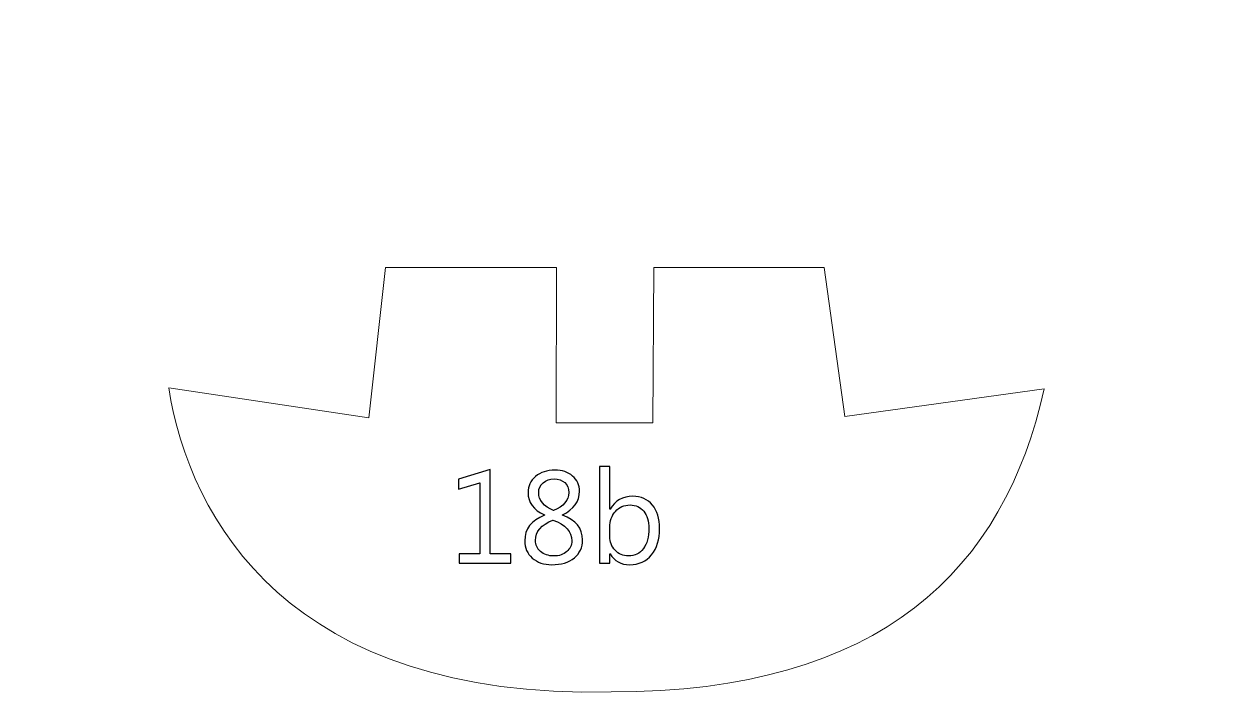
# Model space of a CAD drawing. Header units: centimetres. Extents: x -370 to 378, y -504 to 433.
# Drawn here: x 226.3 to 300.1, y 82.1 to 123.8 of the extents above; entities that cross this region are included whole.
import ezdxf

# ---------------------------------------------------------------- set-up
doc = ezdxf.new("R2010")
doc.units = ezdxf.units.CM
doc.header["$MEASUREMENT"] = 0
doc.layers.add('Camada 1', color=7, linetype='Continuous')
doc.layers.add('Camada 2', color=20, linetype='Continuous')

msp = doc.modelspace()

# ---------------------------------------------------------------- linework, layer by layer
at = {"layer": 'Camada 1', "lineweight": 9}
for points, knots in [([(216.721, 265.254), (216.721, 265.254), (230.116, 265.318), (230.116, 265.318), (230.116, 265.318), (230.116, 265.318), (230.103, 244.768), (230.103, 244.768), (230.103, 244.768), (230.103, 244.768), (236.36, 244.767), (236.36, 244.767), (236.36, 244.767), (236.36, 244.767), (236.371, 265.182), (236.371, 265.182), (236.371, 265.182), (236.371, 265.182), (256.209, 265.182), (256.209, 265.182), (256.209, 265.182), (256.209, 265.182), (256.209, 244.767), (256.209, 244.767), (256.209, 244.767), (256.209, 244.767), (262.443, 244.768), (262.443, 244.768), (262.443, 244.768), (262.443, 244.768), (262.445, 265.213), (262.445, 265.213), (262.445, 265.213), (262.445, 265.213), (282.346, 265.204), (282.346, 265.204), (282.346, 265.204), (282.346, 265.204), (282.296, 244.775), (282.296, 244.775), (282.296, 244.775), (282.296, 244.775), (288.629, 244.768), (288.629, 244.768), (288.629, 244.768), (288.629, 244.768), (288.652, 265.258), (288.652, 265.258), (288.652, 265.258), (288.652, 265.258), (308.479, 265.277), (308.479, 265.277), (308.479, 265.277), (308.479, 265.277), (308.479, 244.77), (308.479, 244.77), (308.479, 244.77), (308.479, 244.77), (314.689, 244.774), (314.689, 244.774), (314.689, 244.774), (314.689, 244.774), (314.79, 265.253), (314.79, 265.253), (314.79, 265.253), (314.79, 265.253), (334.828, 265.214), (334.828, 265.214), (334.828, 265.214), (334.828, 265.214), (334.892, 244.769), (334.892, 244.769), (334.892, 244.769), (334.892, 244.769), (341.063, 244.77), (341.063, 244.77), (341.063, 244.77), (341.063, 244.77), (341.094, 265.214), (341.094, 265.214), (341.094, 265.214), (341.094, 265.214), (366.922, 265.225), (366.922, 265.225), (366.922, 265.225), (366.922, 265.225), (366.966, 256.867), (366.966, 256.867), (366.966, 256.867), (366.966, 256.867), (360.754, 256.873), (360.754, 256.873), (360.754, 256.873), (360.754, 256.873), (360.754, 232.292), (360.754, 232.292), (360.754, 232.292), (360.754, 232.292), (366.964, 232.296), (366.964, 232.296), (366.964, 232.296), (366.964, 232.296), (366.963, 224.01), (366.963, 224.01), (366.963, 224.01), (366.963, 224.01), (210.199, 224.007), (210.199, 224.007), (210.199, 224.007), (210.199, 224.007), (210.193, 236.573), (210.193, 236.573), (210.193, 236.573), (210.193, 236.573), (189.145, 236.573), (189.145, 236.573), (189.145, 236.573), (185.916, 236.501), (184.439, 233.061), (184.413, 226.826), (184.413, 226.826), (184.673, 216.628), (178.684, 212.355), (173.821, 212.903), (173.821, 212.903), (173.821, 212.903), (176.697, 236.149), (176.697, 236.149), (176.697, 236.149), (176.697, 236.149), (170.539, 236.789), (170.539, 236.789), (170.539, 236.789), (170.539, 236.789), (168.49, 221.602), (168.49, 221.602), (168.49, 221.602), (168.49, 221.602), (4.291, 221.42), (4.291, 221.42), (4.291, 221.42), (4.291, 221.42), (4.288, 209.376), (4.288, 209.376), (4.288, 209.376), (4.288, 209.376), (-1.971, 209.374), (-1.971, 209.374), (-1.971, 209.374), (-1.971, 209.374), (-2.239, 168.069), (-2.239, 168.069), (-2.239, 168.069), (-2.239, 168.069), (-66.592, 160.863), (-66.592, 160.863), (-66.592, 160.863), (-66.592, 160.863), (-120.101, 160.892), (-120.101, 160.892), (-120.101, 160.892), (-122.907, 159.848), (-124.083, 157.497), (-123.291, 153.568), (-123.291, 153.568), (-123.291, 153.568), (-121.417, 147.705), (-121.417, 147.705), (-121.417, 147.705), (-119.664, 142.218), (-119.162, 139.073), (-123.559, 137.253), (-123.559, 137.253), (-123.559, 137.253), (-131.456, 134.303), (-131.456, 134.303), (-131.456, 134.303), (-142.328, 129.369), (-143.928, 118.845), (-139.185, 104.494), (-139.185, 104.494), (-136.723, 96.587), (-139.695, 91.079), (-144.309, 92.767), (-144.309, 92.767), (-144.309, 92.767), (-196.019, 110.18), (-196.019, 110.18), (-196.019, 110.18), (-194.826, 114.677), (-193.391, 119.174), (-191.716, 123.67), (-191.716, 123.67), (-191.716, 123.67), (-176.995, 117.362), (-176.995, 117.362), (-176.995, 117.362), (-176.995, 117.362), (-174.937, 123.295), (-174.937, 123.295), (-174.937, 123.295), (-174.937, 123.295), (-189.72, 129.603), (-189.72, 129.603), (-189.72, 129.603), (-187.47, 134.471), (-185.1, 139.218), (-182.609, 143.842), (-182.609, 143.842), (-182.609, 143.842), (-167.889, 135.786), (-167.889, 135.786), (-167.889, 135.786), (-167.889, 135.786), (-164.645, 141.095), (-164.645, 141.095), (-164.645, 141.095), (-164.645, 141.095), (-179.178, 149.214), (-179.178, 149.214), (-179.178, 149.214), (-176.797, 153.396), (-174.316, 157.382), (-171.694, 161.08), (-171.694, 161.08), (-171.694, 161.08), (-158.221, 152.024), (-158.221, 152.024), (-158.221, 152.024), (-158.221, 152.024), (-154.852, 157.145), (-154.852, 157.145), (-154.852, 157.145), (-154.852, 157.145), (-168.138, 166.201), (-168.138, 166.201), (-168.138, 166.201), (-165.271, 169.951), (-162.563, 173.777), (-160.029, 177.692), (-160.029, 177.692), (-160.029, 177.692), (-146.12, 169.011), (-146.12, 169.011), (-146.12, 169.011), (-146.12, 169.011), (-143.438, 174.444), (-143.438, 174.444), (-143.438, 174.444), (-143.438, 174.444), (-157.035, 183.25), (-157.035, 183.25), (-157.035, 183.25), (-151.695, 195.771), (-155.396, 206.053), (-170.299, 212.164), (-170.299, 212.164), (-196.331, 218.03), (-225.837, 215.086), (-252.767, 201.797), (-252.767, 201.797), (-272.125, 191.19), (-291.085, 177.8), (-311.371, 166), (-311.371, 166), (-321.658, 159.339), (-331.851, 153.367), (-342.736, 148.568), (-342.736, 148.568), (-346.86, 147.224), (-349.73, 146.708), (-351.28, 147.57), (-351.28, 147.57), (-360.973, 156.269), (-365.918, 177.156), (-365.135, 212.753), (-365.135, 212.753), (-363.041, 242.961), (-358.027, 262.687), (-349.489, 269.76), (-349.489, 269.76), (-341.694, 272.706), (-312.337, 273.158), (-268.236, 269.823), (-268.236, 269.823), (-238.219, 267.466), (-208.36, 264.64), (-178.599, 261.521), (-178.599, 261.521), (-161.15, 259.512), (-146.663, 274.84), (-133.661, 298.457), (-133.661, 298.457), (-137.932, 299.192), (-140.952, 302.511), (-141.329, 309.219), (-141.329, 309.219), (-141.246, 317.163), (-137.792, 321.124), (-131.21, 321.7), (-131.21, 321.7), (-128.465, 321.723), (-125.72, 321.692), (-122.976, 321.377), (-122.976, 321.377), (-119.251, 320.932), (-117.518, 322.574), (-117.641, 327.134), (-117.641, 327.134), (-117.641, 327.134), (-117.584, 336.153), (-117.584, 336.153), (-117.584, 336.153), (-117.584, 336.153), (-110.776, 336.152), (-110.776, 336.152), (-110.776, 336.152), (-110.776, 336.152), (-110.773, 349.137), (-110.773, 349.137), (-110.773, 349.137), (-110.773, 349.137), (-99.344, 349.13), (-99.344, 349.13), (-99.344, 349.13), (-99.344, 349.13), (-88.153, 362.878), (-88.153, 362.878), (-88.153, 362.878), (-88.153, 362.878), (-34.119, 362.869), (-34.119, 362.869), (-34.119, 362.869), (-34.119, 362.869), (-34.106, 340.512), (-34.106, 340.512), (-34.106, 340.512), (-34.106, 340.512), (-27.597, 340.514), (-27.597, 340.514), (-27.597, 340.514), (-27.597, 340.514), (-27.691, 325.715), (-27.691, 325.715), (-27.691, 325.715), (-27.873, 322.531), (-30.047, 321.13), (-33.358, 320.596), (-33.358, 320.596), (-33.358, 320.596), (-44.151, 320.594), (-44.151, 320.594), (-44.151, 320.594), (-44.151, 320.594), (-44.155, 311.191), (-44.155, 311.191), (-44.155, 311.191), (-44.155, 311.191), (-32.849, 311.191), (-32.849, 311.191), (-32.849, 311.191), (-18.571, 310.629), (-10.255, 308.442), (-6.272, 303.592), (-6.272, 303.592), (-3.714, 300.56), (-2.148, 297.196), (-2.032, 293.351), (-2.032, 293.351), (-2.032, 293.351), (-1.901, 274.856), (-1.901, 274.856), (-1.901, 274.856), (-1.901, 274.856), (4.408, 274.86), (4.408, 274.86), (4.408, 274.86), (4.408, 274.86), (4.426, 260.305), (4.426, 260.305), (4.426, 260.305), (4.426, 260.305), (175.044, 260.301), (175.044, 260.301), (175.044, 260.301), (175.044, 260.301), (175.017, 268.365), (175.017, 268.365), (175.017, 268.365), (179.182, 281.411), (183.274, 295.03), (187.51, 307.504), (187.51, 307.504), (189.372, 313.034), (192.544, 316.081), (197.008, 315.926), (197.008, 315.926), (202.874, 315.367), (206.189, 311.724), (207.985, 306.102), (207.985, 306.102), (211.365, 293.082), (213.787, 278.849), (216.721, 265.254)], [0, 0, 0, 0, 0.009804, 0.009804, 0.009804, 0.009804, 0.019608, 0.019608, 0.019608, 0.019608, 0.029412, 0.029412, 0.029412, 0.029412, 0.039216, 0.039216, 0.039216, 0.039216, 0.04902, 0.04902, 0.04902, 0.04902, 0.058824, 0.058824, 0.058824, 0.058824, 0.068627, 0.068627, 0.068627, 0.068627, 0.078431, 0.078431, 0.078431, 0.078431, 0.088235, 0.088235, 0.088235, 0.088235, 0.098039, 0.098039, 0.098039, 0.098039, 0.107843, 0.107843, 0.107843, 0.107843, 0.117647, 0.117647, 0.117647, 0.117647, 0.127451, 0.127451, 0.127451, 0.127451, 0.137255, 0.137255, 0.137255, 0.137255, 0.147059, 0.147059, 0.147059, 0.147059, 0.156863, 0.156863, 0.156863, 0.156863, 0.166667, 0.166667, 0.166667, 0.166667, 0.176471, 0.176471, 0.176471, 0.176471, 0.186275, 0.186275, 0.186275, 0.186275, 0.196078, 0.196078, 0.196078, 0.196078, 0.205882, 0.205882, 0.205882, 0.205882, 0.215686, 0.215686, 0.215686, 0.215686, 0.22549, 0.22549, 0.22549, 0.22549, 0.235294, 0.235294, 0.235294, 0.235294, 0.245098, 0.245098, 0.245098, 0.245098, 0.254902, 0.254902, 0.254902, 0.254902, 0.264706, 0.264706, 0.264706, 0.264706, 0.27451, 0.27451, 0.27451, 0.27451, 0.284314, 0.284314, 0.284314, 0.284314, 0.294118, 0.294118, 0.294118, 0.294118, 0.303922, 0.303922, 0.303922, 0.303922, 0.313725, 0.313725, 0.313725, 0.313726, 0.323529, 0.323529, 0.323529, 0.323529, 0.333333, 0.333333, 0.333333, 0.333333, 0.343137, 0.343137, 0.343137, 0.343137, 0.352941, 0.352941, 0.352941, 0.352941, 0.362745, 0.362745, 0.362745, 0.362745, 0.372549, 0.372549, 0.372549, 0.372549, 0.382353, 0.382353, 0.382353, 0.382353, 0.392157, 0.392157, 0.392157, 0.392157, 0.401961, 0.401961, 0.401961, 0.401961, 0.411765, 0.411765, 0.411765, 0.411765, 0.421569, 0.421569, 0.421569, 0.421569, 0.431373, 0.431373, 0.431373, 0.431373, 0.441176, 0.441176, 0.441176, 0.441176, 0.45098, 0.45098, 0.45098, 0.45098, 0.460784, 0.460784, 0.460784, 0.460784, 0.470588, 0.470588, 0.470588, 0.470588, 0.480392, 0.480392, 0.480392, 0.480392, 0.490196, 0.490196, 0.490196, 0.490196, 0.5, 0.5, 0.5, 0.5, 0.509804, 0.509804, 0.509804, 0.509804, 0.519608, 0.519608, 0.519608, 0.519608, 0.529412, 0.529412, 0.529412, 0.529412, 0.539216, 0.539216, 0.539216, 0.539216, 0.54902, 0.54902, 0.54902, 0.54902, 0.558824, 0.558824, 0.558824, 0.558824, 0.568627, 0.568627, 0.568627, 0.568627, 0.578431, 0.578431, 0.578431, 0.578431, 0.588235, 0.588235, 0.588235, 0.588235, 0.598039, 0.598039, 0.598039, 0.598039, 0.607843, 0.607843, 0.607843, 0.607843, 0.617647, 0.617647, 0.617647, 0.617647, 0.627451, 0.627451, 0.627451, 0.627451, 0.637255, 0.637255, 0.637255, 0.637255, 0.647059, 0.647059, 0.647059, 0.647059, 0.656863, 0.656863, 0.656863, 0.656863, 0.666667, 0.666667, 0.666667, 0.666667, 0.676471, 0.676471, 0.676471, 0.676471, 0.686275, 0.686275, 0.686275, 0.686275, 0.696078, 0.696078, 0.696078, 0.696078, 0.705882, 0.705882, 0.705882, 0.705882, 0.715686, 0.715686, 0.715686, 0.715686, 0.72549, 0.72549, 0.72549, 0.72549, 0.735294, 0.735294, 0.735294, 0.735294, 0.745098, 0.745098, 0.745098, 0.745098, 0.754902, 0.754902, 0.754902, 0.754902, 0.764706, 0.764706, 0.764706, 0.764706, 0.77451, 0.77451, 0.77451, 0.77451, 0.784314, 0.784314, 0.784314, 0.784314, 0.794118, 0.794118, 0.794118, 0.794118, 0.803922, 0.803922, 0.803922, 0.803922, 0.813725, 0.813725, 0.813725, 0.813726, 0.823529, 0.823529, 0.823529, 0.823529, 0.833333, 0.833333, 0.833333, 0.833333, 0.843137, 0.843137, 0.843137, 0.843137, 0.852941, 0.852941, 0.852941, 0.852941, 0.862745, 0.862745, 0.862745, 0.862745, 0.872549, 0.872549, 0.872549, 0.872549, 0.882353, 0.882353, 0.882353, 0.882353, 0.892157, 0.892157, 0.892157, 0.892157, 0.901961, 0.901961, 0.901961, 0.901961, 0.911765, 0.911765, 0.911765, 0.911765, 0.921569, 0.921569, 0.921569, 0.921569, 0.931373, 0.931373, 0.931373, 0.931373, 0.941176, 0.941176, 0.941176, 0.941176, 0.95098, 0.95098, 0.95098, 0.95098, 0.960784, 0.960784, 0.960784, 0.960784, 0.970588, 0.970588, 0.970588, 0.970588, 0.980392, 0.980392, 0.980392, 0.980392, 1, 1, 1, 1]), ([(248.617, 108.774), (248.617, 108.774), (259.167, 108.772), (259.167, 108.772), (259.167, 108.772), (259.167, 108.772), (259.147, 99.183), (259.147, 99.183), (259.147, 99.183), (259.147, 99.183), (265.096, 99.186), (265.096, 99.186), (265.096, 99.186), (265.096, 99.186), (265.159, 108.77), (265.159, 108.77), (265.159, 108.77), (265.159, 108.77), (275.669, 108.773), (275.669, 108.773), (275.669, 108.773), (275.669, 108.773), (276.937, 99.59), (276.937, 99.59), (276.937, 99.59), (276.937, 99.59), (289.25, 101.296), (289.25, 101.296), (289.25, 101.296), (286.785, 90.215), (279.295, 82.564), (262.534, 82.575), (262.534, 82.575), (242.691, 82.136), (236.517, 93.212), (235.242, 101.345), (235.242, 101.345), (235.242, 101.345), (247.588, 99.502), (247.588, 99.502), (247.588, 99.502), (247.588, 99.502), (248.617, 108.774), (248.617, 108.774)], [0, 0, 0, 0, 0.083333, 0.083333, 0.083333, 0.083333, 0.166667, 0.166667, 0.166667, 0.166667, 0.25, 0.25, 0.25, 0.25, 0.333333, 0.333333, 0.333333, 0.333333, 0.416667, 0.416667, 0.416667, 0.416667, 0.5, 0.5, 0.5, 0.5, 0.583333, 0.583333, 0.583333, 0.583333, 0.666667, 0.666667, 0.666667, 0.666667, 0.75, 0.75, 0.75, 0.75, 0.833333, 0.833333, 0.833333, 0.833333, 1, 1, 1, 1])]:
    msp.add_open_spline(points, degree=3, knots=knots, dxfattribs=at)
at = {"layer": 'Camada 2'}
for points, knots in [([(256.344, 90.529), (256.344, 90.529), (253.151, 90.529), (253.151, 90.529), (253.151, 90.529), (253.151, 90.529), (253.151, 91.094), (253.151, 91.094), (253.151, 91.094), (253.151, 91.094), (254.425, 91.094), (254.425, 91.094), (254.425, 91.094), (254.425, 91.094), (254.425, 95.484), (254.425, 95.484), (254.425, 95.484), (254.425, 95.484), (253.118, 95.094), (253.118, 95.094), (253.118, 95.094), (253.118, 95.094), (253.118, 95.707), (253.118, 95.707), (253.118, 95.707), (253.118, 95.707), (255.07, 96.304), (255.07, 96.304), (255.07, 96.304), (255.07, 96.304), (255.07, 91.094), (255.07, 91.094), (255.07, 91.094), (255.07, 91.094), (256.344, 91.094), (256.344, 91.094), (256.344, 91.094), (256.344, 91.094), (256.344, 90.529), (256.344, 90.529)], [0, 0, 0, 0, 0.090909, 0.090909, 0.090909, 0.090909, 0.181818, 0.181818, 0.181818, 0.181818, 0.272727, 0.272727, 0.272727, 0.272727, 0.363636, 0.363636, 0.363636, 0.363636, 0.454545, 0.454545, 0.454545, 0.454545, 0.545455, 0.545455, 0.545455, 0.545455, 0.636364, 0.636364, 0.636364, 0.636364, 0.727273, 0.727273, 0.727273, 0.727273, 0.818182, 0.818182, 0.818182, 0.818182, 1, 1, 1, 1]), ([(258.417, 93.489), (258.417, 93.489), (258.417, 93.505), (258.417, 93.505), (258.417, 93.505), (257.74, 93.82), (257.401, 94.277), (257.401, 94.876), (257.401, 94.876), (257.401, 95.284), (257.555, 95.618), (257.866, 95.879), (257.866, 95.879), (258.176, 96.141), (258.576, 96.271), (259.065, 96.271), (259.065, 96.271), (259.506, 96.271), (259.869, 96.149), (260.152, 95.905), (260.152, 95.905), (260.436, 95.66), (260.578, 95.347), (260.578, 94.964), (260.578, 94.964), (260.578, 94.337), (260.229, 93.852), (259.53, 93.505), (259.53, 93.505), (259.53, 93.505), (259.53, 93.489), (259.53, 93.489), (259.53, 93.489), (260.353, 93.195), (260.764, 92.685), (260.764, 91.961), (260.764, 91.961), (260.764, 91.493), (260.596, 91.122), (260.26, 90.847), (260.26, 90.847), (259.925, 90.571), (259.457, 90.433), (258.859, 90.433), (258.859, 90.433), (258.377, 90.433), (257.98, 90.57), (257.667, 90.843), (257.667, 90.843), (257.355, 91.115), (257.199, 91.47), (257.199, 91.906), (257.199, 91.906), (257.199, 92.63), (257.605, 93.159), (258.417, 93.489)], [0, 0, 0, 0, 0.066667, 0.066667, 0.066667, 0.066667, 0.133333, 0.133333, 0.133333, 0.133333, 0.2, 0.2, 0.2, 0.2, 0.266667, 0.266667, 0.266667, 0.266667, 0.333333, 0.333333, 0.333333, 0.333333, 0.4, 0.4, 0.4, 0.4, 0.466667, 0.466667, 0.466667, 0.466667, 0.533333, 0.533333, 0.533333, 0.533333, 0.6, 0.6, 0.6, 0.6, 0.666667, 0.666667, 0.666667, 0.666667, 0.733333, 0.733333, 0.733333, 0.733333, 0.8, 0.8, 0.8, 0.8, 0.866667, 0.866667, 0.866667, 0.866667, 1, 1, 1, 1]), ([(262.465, 91.107), (262.465, 91.107), (262.449, 91.107), (262.449, 91.107), (262.449, 91.107), (262.449, 91.107), (262.449, 90.529), (262.449, 90.529), (262.449, 90.529), (262.449, 90.529), (261.804, 90.529), (261.804, 90.529), (261.804, 90.529), (261.804, 90.529), (261.804, 96.497), (261.804, 96.497), (261.804, 96.497), (261.804, 96.497), (262.449, 96.497), (262.449, 96.497), (262.449, 96.497), (262.449, 96.497), (262.449, 93.857), (262.449, 93.857), (262.449, 93.857), (262.449, 93.857), (262.465, 93.857), (262.465, 93.857), (262.465, 93.857), (262.783, 94.391), (263.248, 94.658), (263.859, 94.658), (263.859, 94.658), (264.377, 94.658), (264.781, 94.478), (265.074, 94.117), (265.074, 94.117), (265.367, 93.755), (265.514, 93.271), (265.514, 92.664), (265.514, 92.664), (265.514, 91.989), (265.35, 91.447), (265.022, 91.041), (265.022, 91.041), (264.693, 90.636), (264.244, 90.433), (263.674, 90.433), (263.674, 90.433), (263.141, 90.433), (262.738, 90.657), (262.465, 91.107)], [0, 0, 0, 0, 0.071429, 0.071429, 0.071429, 0.071429, 0.142857, 0.142857, 0.142857, 0.142857, 0.214286, 0.214286, 0.214286, 0.214286, 0.285714, 0.285714, 0.285714, 0.285714, 0.357143, 0.357143, 0.357143, 0.357143, 0.428571, 0.428571, 0.428571, 0.428571, 0.5, 0.5, 0.5, 0.5, 0.571429, 0.571429, 0.571429, 0.571429, 0.642857, 0.642857, 0.642857, 0.642857, 0.714286, 0.714286, 0.714286, 0.714286, 0.785714, 0.785714, 0.785714, 0.785714, 0.857143, 0.857143, 0.857143, 0.857143, 1, 1, 1, 1]), ([(259.917, 94.883), (259.917, 95.144), (259.835, 95.348), (259.672, 95.499), (259.672, 95.499), (259.51, 95.648), (259.287, 95.723), (259.006, 95.723), (259.006, 95.723), (258.742, 95.723), (258.519, 95.645), (258.336, 95.488), (258.336, 95.488), (258.154, 95.332), (258.062, 95.133), (258.062, 94.891), (258.062, 94.891), (258.062, 94.399), (258.369, 94.029), (258.982, 93.78), (258.982, 93.78), (259.605, 94.037), (259.917, 94.404), (259.917, 94.883)], [0, 0, 0, 0, 0.142857, 0.142857, 0.142857, 0.142857, 0.285714, 0.285714, 0.285714, 0.285714, 0.428571, 0.428571, 0.428571, 0.428571, 0.571429, 0.571429, 0.571429, 0.571429, 0.714286, 0.714286, 0.714286, 0.714286, 1, 1, 1, 1]), ([(262.449, 92.739), (262.449, 92.739), (262.449, 92.175), (262.449, 92.175), (262.449, 92.175), (262.449, 91.84), (262.558, 91.556), (262.775, 91.322), (262.775, 91.322), (262.991, 91.09), (263.267, 90.973), (263.6, 90.973), (263.6, 90.973), (263.991, 90.973), (264.297, 91.124), (264.519, 91.423), (264.519, 91.423), (264.741, 91.724), (264.853, 92.141), (264.853, 92.676), (264.853, 92.676), (264.853, 93.126), (264.749, 93.48), (264.541, 93.735), (264.541, 93.735), (264.334, 93.99), (264.053, 94.118), (263.698, 94.118), (263.698, 94.118), (263.323, 94.118), (263.02, 93.988), (262.792, 93.726), (262.792, 93.726), (262.564, 93.464), (262.449, 93.134), (262.449, 92.739)], [0, 0, 0, 0, 0.1, 0.1, 0.1, 0.1, 0.2, 0.2, 0.2, 0.2, 0.3, 0.3, 0.3, 0.3, 0.4, 0.4, 0.4, 0.4, 0.5, 0.5, 0.5, 0.5, 0.6, 0.6, 0.6, 0.6, 0.7, 0.7, 0.7, 0.7, 0.8, 0.8, 0.8, 0.8, 1, 1, 1, 1]), ([(258.938, 93.183), (258.22, 92.896), (257.861, 92.48), (257.861, 91.935), (257.861, 91.935), (257.861, 91.655), (257.965, 91.423), (258.174, 91.243), (258.174, 91.243), (258.382, 91.063), (258.656, 90.973), (258.998, 90.973), (258.998, 90.973), (259.323, 90.973), (259.588, 91.062), (259.793, 91.239), (259.793, 91.239), (259.999, 91.417), (260.103, 91.641), (260.103, 91.912), (260.103, 91.912), (260.103, 92.48), (259.714, 92.904), (258.938, 93.183)], [0, 0, 0, 0, 0.142857, 0.142857, 0.142857, 0.142857, 0.285714, 0.285714, 0.285714, 0.285714, 0.428571, 0.428571, 0.428571, 0.428571, 0.571429, 0.571429, 0.571429, 0.571429, 0.714286, 0.714286, 0.714286, 0.714286, 1, 1, 1, 1])]:
    msp.add_open_spline(points, degree=3, knots=knots, dxfattribs=at)
at = {"layer": 'Camada 2', "lineweight": 9}
for points, knots in [([(256.344, 90.529), (256.344, 90.529), (253.151, 90.529), (253.151, 90.529), (253.151, 90.529), (253.151, 90.529), (253.151, 91.094), (253.151, 91.094), (253.151, 91.094), (253.151, 91.094), (254.425, 91.094), (254.425, 91.094), (254.425, 91.094), (254.425, 91.094), (254.425, 95.484), (254.425, 95.484), (254.425, 95.484), (254.425, 95.484), (253.118, 95.094), (253.118, 95.094), (253.118, 95.094), (253.118, 95.094), (253.118, 95.707), (253.118, 95.707), (253.118, 95.707), (253.118, 95.707), (255.07, 96.304), (255.07, 96.304), (255.07, 96.304), (255.07, 96.304), (255.07, 91.094), (255.07, 91.094), (255.07, 91.094), (255.07, 91.094), (256.344, 91.094), (256.344, 91.094), (256.344, 91.094), (256.344, 91.094), (256.344, 90.529), (256.344, 90.529)], [0, 0, 0, 0, 0.090909, 0.090909, 0.090909, 0.090909, 0.181818, 0.181818, 0.181818, 0.181818, 0.272727, 0.272727, 0.272727, 0.272727, 0.363636, 0.363636, 0.363636, 0.363636, 0.454545, 0.454545, 0.454545, 0.454545, 0.545455, 0.545455, 0.545455, 0.545455, 0.636364, 0.636364, 0.636364, 0.636364, 0.727273, 0.727273, 0.727273, 0.727273, 0.818182, 0.818182, 0.818182, 0.818182, 1, 1, 1, 1]), ([(258.417, 93.489), (258.417, 93.489), (258.417, 93.505), (258.417, 93.505), (258.417, 93.505), (257.74, 93.82), (257.401, 94.277), (257.401, 94.876), (257.401, 94.876), (257.401, 95.284), (257.555, 95.618), (257.866, 95.879), (257.866, 95.879), (258.176, 96.141), (258.576, 96.271), (259.065, 96.271), (259.065, 96.271), (259.506, 96.271), (259.869, 96.149), (260.152, 95.905), (260.152, 95.905), (260.436, 95.66), (260.578, 95.347), (260.578, 94.964), (260.578, 94.964), (260.578, 94.337), (260.229, 93.852), (259.53, 93.505), (259.53, 93.505), (259.53, 93.505), (259.53, 93.489), (259.53, 93.489), (259.53, 93.489), (260.353, 93.195), (260.764, 92.685), (260.764, 91.961), (260.764, 91.961), (260.764, 91.493), (260.596, 91.122), (260.26, 90.847), (260.26, 90.847), (259.925, 90.571), (259.457, 90.433), (258.859, 90.433), (258.859, 90.433), (258.377, 90.433), (257.98, 90.57), (257.667, 90.843), (257.667, 90.843), (257.355, 91.115), (257.199, 91.47), (257.199, 91.906), (257.199, 91.906), (257.199, 92.63), (257.605, 93.159), (258.417, 93.489)], [0, 0, 0, 0, 0.066667, 0.066667, 0.066667, 0.066667, 0.133333, 0.133333, 0.133333, 0.133333, 0.2, 0.2, 0.2, 0.2, 0.266667, 0.266667, 0.266667, 0.266667, 0.333333, 0.333333, 0.333333, 0.333333, 0.4, 0.4, 0.4, 0.4, 0.466667, 0.466667, 0.466667, 0.466667, 0.533333, 0.533333, 0.533333, 0.533333, 0.6, 0.6, 0.6, 0.6, 0.666667, 0.666667, 0.666667, 0.666667, 0.733333, 0.733333, 0.733333, 0.733333, 0.8, 0.8, 0.8, 0.8, 0.866667, 0.866667, 0.866667, 0.866667, 1, 1, 1, 1]), ([(262.465, 91.107), (262.465, 91.107), (262.449, 91.107), (262.449, 91.107), (262.449, 91.107), (262.449, 91.107), (262.449, 90.529), (262.449, 90.529), (262.449, 90.529), (262.449, 90.529), (261.804, 90.529), (261.804, 90.529), (261.804, 90.529), (261.804, 90.529), (261.804, 96.497), (261.804, 96.497), (261.804, 96.497), (261.804, 96.497), (262.449, 96.497), (262.449, 96.497), (262.449, 96.497), (262.449, 96.497), (262.449, 93.857), (262.449, 93.857), (262.449, 93.857), (262.449, 93.857), (262.465, 93.857), (262.465, 93.857), (262.465, 93.857), (262.783, 94.391), (263.248, 94.658), (263.859, 94.658), (263.859, 94.658), (264.377, 94.658), (264.781, 94.478), (265.074, 94.117), (265.074, 94.117), (265.367, 93.755), (265.514, 93.271), (265.514, 92.664), (265.514, 92.664), (265.514, 91.989), (265.35, 91.447), (265.022, 91.041), (265.022, 91.041), (264.693, 90.636), (264.244, 90.433), (263.674, 90.433), (263.674, 90.433), (263.141, 90.433), (262.738, 90.657), (262.465, 91.107)], [0, 0, 0, 0, 0.071429, 0.071429, 0.071429, 0.071429, 0.142857, 0.142857, 0.142857, 0.142857, 0.214286, 0.214286, 0.214286, 0.214286, 0.285714, 0.285714, 0.285714, 0.285714, 0.357143, 0.357143, 0.357143, 0.357143, 0.428571, 0.428571, 0.428571, 0.428571, 0.5, 0.5, 0.5, 0.5, 0.571429, 0.571429, 0.571429, 0.571429, 0.642857, 0.642857, 0.642857, 0.642857, 0.714286, 0.714286, 0.714286, 0.714286, 0.785714, 0.785714, 0.785714, 0.785714, 0.857143, 0.857143, 0.857143, 0.857143, 1, 1, 1, 1]), ([(259.917, 94.883), (259.917, 95.144), (259.835, 95.348), (259.672, 95.499), (259.672, 95.499), (259.51, 95.648), (259.287, 95.723), (259.006, 95.723), (259.006, 95.723), (258.742, 95.723), (258.519, 95.645), (258.336, 95.488), (258.336, 95.488), (258.154, 95.332), (258.062, 95.133), (258.062, 94.891), (258.062, 94.891), (258.062, 94.399), (258.369, 94.029), (258.982, 93.78), (258.982, 93.78), (259.605, 94.037), (259.917, 94.404), (259.917, 94.883)], [0, 0, 0, 0, 0.142857, 0.142857, 0.142857, 0.142857, 0.285714, 0.285714, 0.285714, 0.285714, 0.428571, 0.428571, 0.428571, 0.428571, 0.571429, 0.571429, 0.571429, 0.571429, 0.714286, 0.714286, 0.714286, 0.714286, 1, 1, 1, 1]), ([(262.449, 92.739), (262.449, 92.739), (262.449, 92.175), (262.449, 92.175), (262.449, 92.175), (262.449, 91.84), (262.558, 91.556), (262.775, 91.322), (262.775, 91.322), (262.991, 91.09), (263.267, 90.973), (263.6, 90.973), (263.6, 90.973), (263.991, 90.973), (264.297, 91.124), (264.519, 91.423), (264.519, 91.423), (264.741, 91.724), (264.853, 92.141), (264.853, 92.676), (264.853, 92.676), (264.853, 93.126), (264.749, 93.48), (264.541, 93.735), (264.541, 93.735), (264.334, 93.99), (264.053, 94.118), (263.698, 94.118), (263.698, 94.118), (263.323, 94.118), (263.02, 93.988), (262.792, 93.726), (262.792, 93.726), (262.564, 93.464), (262.449, 93.134), (262.449, 92.739)], [0, 0, 0, 0, 0.1, 0.1, 0.1, 0.1, 0.2, 0.2, 0.2, 0.2, 0.3, 0.3, 0.3, 0.3, 0.4, 0.4, 0.4, 0.4, 0.5, 0.5, 0.5, 0.5, 0.6, 0.6, 0.6, 0.6, 0.7, 0.7, 0.7, 0.7, 0.8, 0.8, 0.8, 0.8, 1, 1, 1, 1]), ([(258.938, 93.183), (258.22, 92.896), (257.861, 92.48), (257.861, 91.935), (257.861, 91.935), (257.861, 91.655), (257.965, 91.423), (258.174, 91.243), (258.174, 91.243), (258.382, 91.063), (258.656, 90.973), (258.998, 90.973), (258.998, 90.973), (259.323, 90.973), (259.588, 91.062), (259.793, 91.239), (259.793, 91.239), (259.999, 91.417), (260.103, 91.641), (260.103, 91.912), (260.103, 91.912), (260.103, 92.48), (259.714, 92.904), (258.938, 93.183)], [0, 0, 0, 0, 0.142857, 0.142857, 0.142857, 0.142857, 0.285714, 0.285714, 0.285714, 0.285714, 0.428571, 0.428571, 0.428571, 0.428571, 0.571429, 0.571429, 0.571429, 0.571429, 0.714286, 0.714286, 0.714286, 0.714286, 1, 1, 1, 1])]:
    msp.add_open_spline(points, degree=3, knots=knots, dxfattribs=at)

doc.saveas('drawing.dxf')
